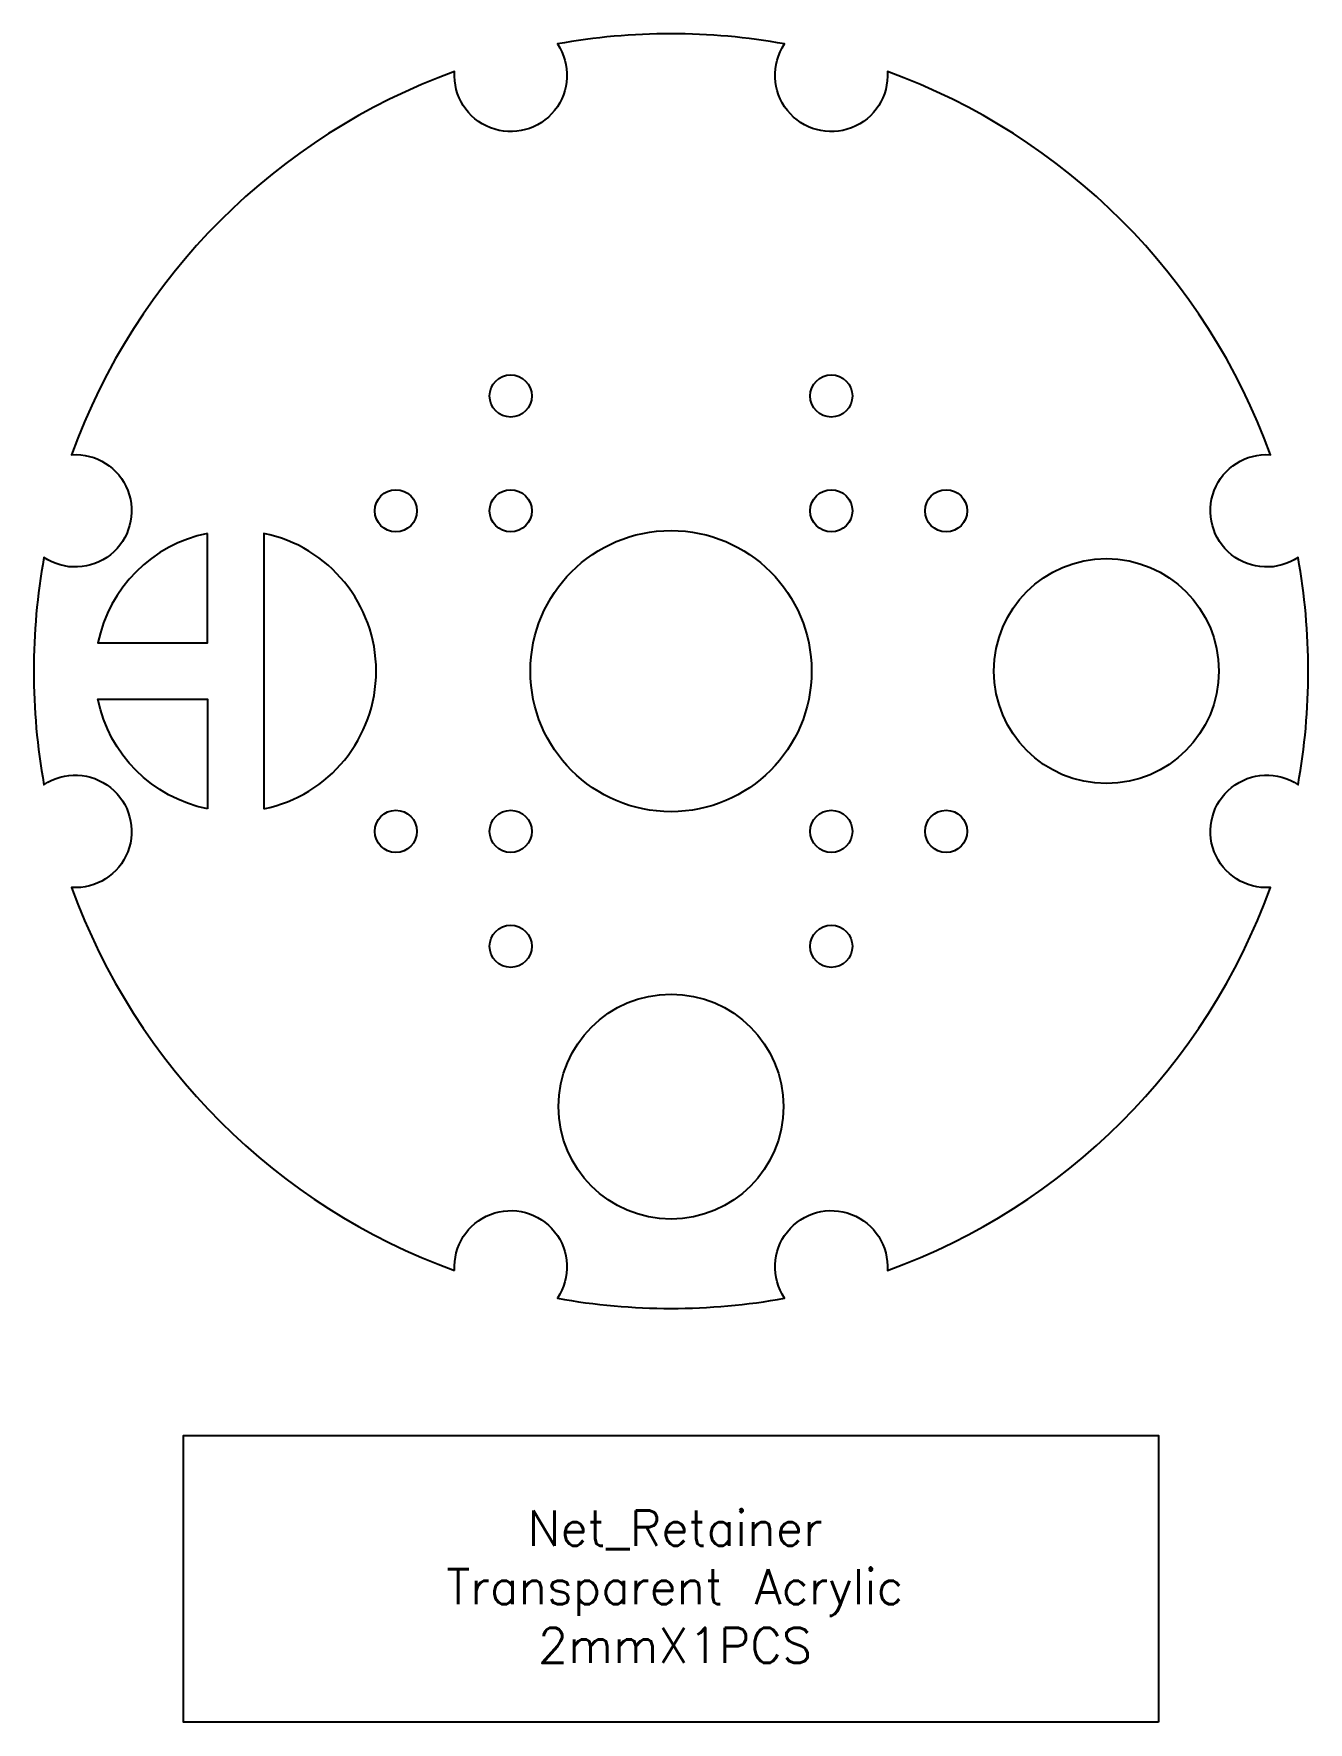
# Model space of a CAD drawing. Header units: millimetres. Extents: x -45 to 45, y -75 to 45.
import ezdxf

# ---------------------------------------------------------------- set-up
doc = ezdxf.new("R2010")
doc.units = ezdxf.units.MM
doc.styles.get("Standard").update_dxf_attribs({"font": 'txt.shx'})

msp = doc.modelspace()

# ---------------------------------------------------------------- linework, layer by layer
at = {"color": 3}
msp.add_lwpolyline([(-15.393431, -42.641561, -1.39781), (-8.082051, -44.608753, 0.089856), (8.08193, -44.608764, -1.397813), (15.393348, -42.641729, 0.223076), (42.641561, -15.393431, -1.39781), (44.608753, -8.082051, 0.089856), (44.608764, 8.08193, -1.397813), (42.641729, 15.393348, 0.223076), (15.393431, 42.641561, -1.39781), (8.082051, 44.608753, 0.089856), (-8.08193, 44.608764, -1.397813), (-15.393348, 42.641729, 0.223076), (-42.641561, 15.393431, -1.39781), (-44.608753, 8.082051, 0.089856), (-44.608764, -8.08193, -1.397813), (-42.641729, -15.393348, 0.223076), (-15.393431, -42.641561)], format="xyb", dxfattribs=at)
at = {"color": 0}
for points in [[(-32.975767, 9.797959, 0.300614), (-40.773726, 2), (-32.975767, 2), (-32.976346, 9.797841)], [(-28.975767, -9.797959, 0.816497), (-28.975773, 9.79796), (-28.975757, -9.797957)], [(-32.975767, -9.797959, -0.300614), (-40.773726, -2), (-32.975767, -2), (-32.975767, -9.797959)]]:
    msp.add_lwpolyline(points, format="xyb", dxfattribs=at)
msp.add_lwpolyline([(34.6875, -74.770513), (-34.6875, -74.770513), (-34.6875, -54.383608), (34.6875, -54.383608)], close=True)
for centre, radius in [((-11.402058, 19.573631), 1.5), ((11.402135, 19.573708), 1.5), ((-19.573708, 11.402135), 1.5), ((-11.402135, 11.402058), 1.5), ((11.402058, 11.402135), 1.5), ((19.573631, 11.402058), 1.5), ((0, 0), 10), ((30.975767, 0), 8), ((-19.573631, -11.402058), 1.5), ((-11.402058, -11.402135), 1.5), ((11.402135, -11.402058), 1.5), ((19.573708, -11.402135), 1.5), ((-11.402135, -19.573708), 1.5), ((11.402058, -19.573631), 1.5), ((0, -30.975767), 8)]:
    msp.add_circle(centre, radius)

# ---------------------------------------------------------------- texts
at = {"insert": (-25.610119, -59.710989), "char_height": 2.5, "width": 51.785714, "attachment_point": 1}
msp.add_mtext('\\pxqc;Net_Retainer\\PTransparent Acrylic \\P2mmX1PCS', dxfattribs=at)

doc.saveas('drawing.dxf')
